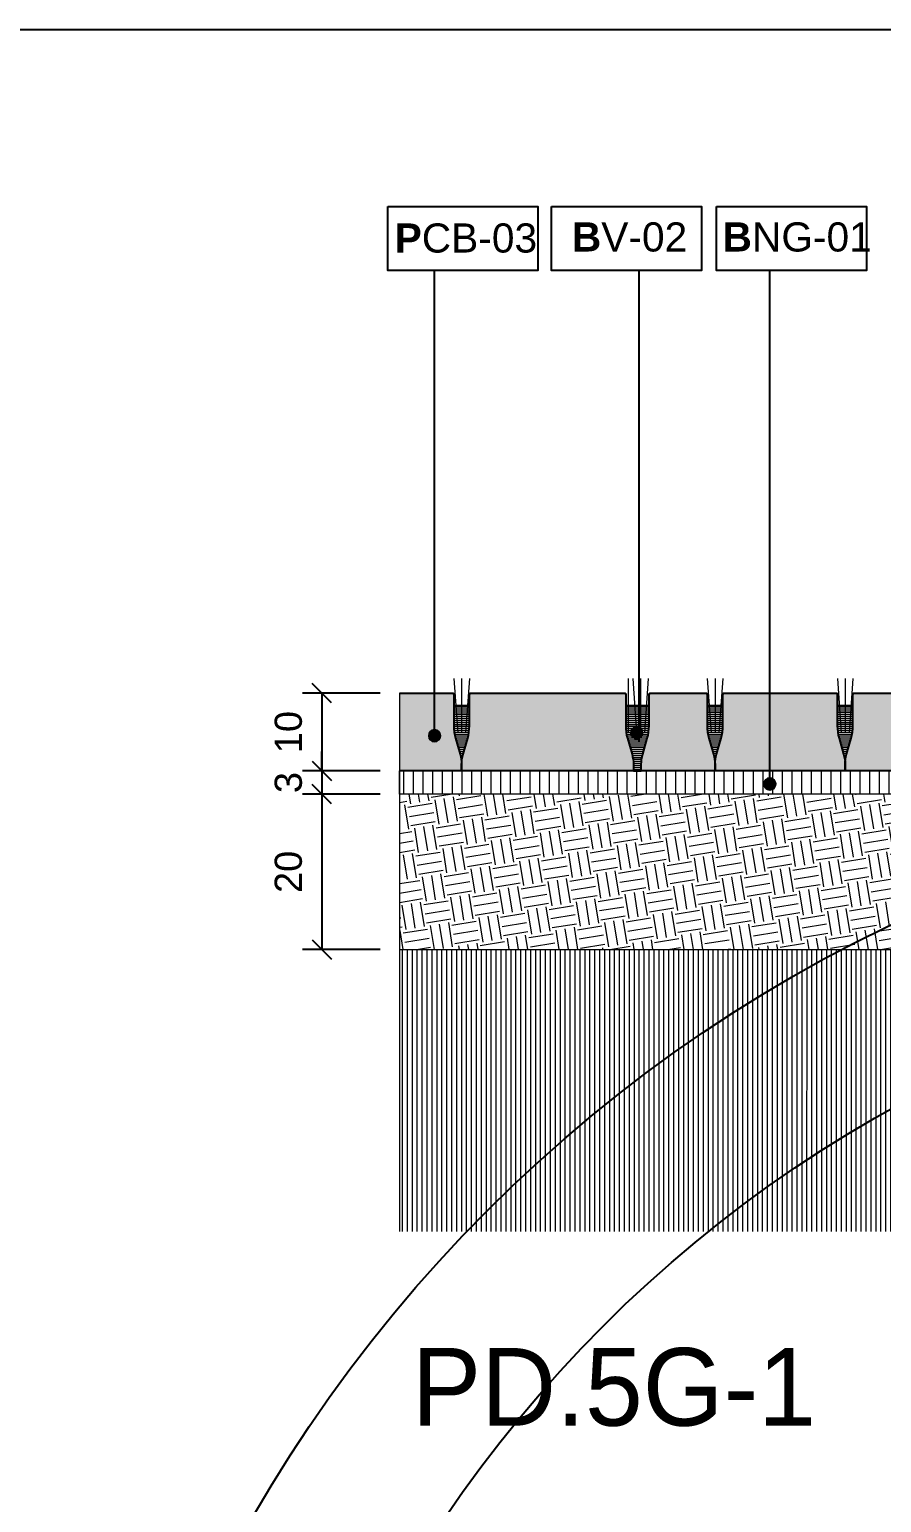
# Model space of a CAD drawing. Header units: metres. Extents: x -325 to 301, y -147 to 149.
# Drawn here: x 62.501 to 63.598, y 61.561 to 63.457 of the extents above; entities that cross this region are included whole.
import ezdxf

# ---------------------------------------------------------------- set-up
doc = ezdxf.new("R2010")
doc.units = ezdxf.units.M
doc.layers.get('Defpoints').update_dxf_attribs({"lineweight": 13})
doc.layers.add('-aux', color=50, linetype='Continuous', plot=False)
doc.layers.add('-AUX-TWQ', color=1, linetype='Continuous', plot=False)
doc.layers.add('0-TX-1_25', color=7, linetype='Continuous', true_color=0x3f4f7f)
for name, color, linetype, lineweight, true_color in [('03-TR-Paviment_05_Open Joint Precast Pavements', 7, 'Continuous', 5, 0xb3b3b3), ('3- TR terra vegetal', 7, 'Continuous', 0, 0xbea68e), ('3-TR sorra granitica', 7, 'Continuous', 0, 0xf2dac9)]:
    doc.layers.add(name, color=color, linetype=linetype, lineweight=lineweight, true_color=true_color)
for name, color, linetype, lineweight in [('1-CM', 7, 'Continuous', 0), ('1-L-GESPA', 64, 'Continuous', 0), ('2-L-secció', 1, 'Continuous', 0), ('3-TR Seleccionat', 44, 'Continuous', 0), ('3-TR Tot-u', 37, 'Continuous', 0)]:
    doc.layers.add(name, color=color, linetype=linetype, lineweight=lineweight)
for name, color, linetype in [('1-L- kodolé', 7, 'Continuous'), ('A-KEYPLAN_HATCH', 7, 'Continuous'), ('A_TEXT_2', 7, 'Continuous')]:
    doc.layers.add(name, color=color, linetype=linetype)
doc.styles.get("Standard").update_dxf_attribs({"font": 'arial.ttf'})
doc.styles.add('x-llegenda materials$0$ENGRAVERS', font='TT0586M.TTF')
doc.dimstyles.new('ISO-25', dxfattribs={"dimtxt": 0.1, "dimasz": 0.1, "dimexe": 0.1, "dimexo": 0.1, "dimgap": 0.1, "dimtad": 1, "dimdec": 0, "dimlfac": 100, "dimzin": 9, "dimtxsty": 'Standard', "dimblk": 'OBLIQUE', "dimcen": 0.1, "dimadec": 0, "dimazin": 0, "dimtfac": 1, "dimtdec": 0, "dimtmove": 0, "dimatfit": 3, "dimldrblk": 'OBLIQUE', "dimfxl": 1, "dimarcsym": 0})
pattern_1 = [(2.097824849856748e-08, (115.412146921304, 38.76471698010411), (-9.1534939350435e-13, 0.002499999999999997), [])]
pattern_2 = [(2.097824849856748e-08, (73.62013766405813, 56.35226674942371), (-9.1534939350435e-13, 0.002499999999999997), [])]

# ---------------------------------------------------------------- blocks, each defined once
blk = doc.blocks.new('_Oblique')
at = {"color": 0, "lineweight": -2}
blk.add_line((-0.499999999995058, -0.4999999998130015), (0.500000000028669, 0.500000000163238), dxfattribs=at)
blk = doc.blocks.new('*D1198')
at = {"layer": '0-TX-1_25', "color": 0, "lineweight": -2, "transparency": 16777216}
for p, q in [((22.69626158234607, 61.75895126369822), (22.60932231856551, 61.75895126369822)), ((22.63432231856551, 61.75895126369822), (22.63432231856551, 61.60895131073281)), ((22.73432231856551, 61.60895131073281), (22.60932231856551, 61.60895131073281))]:
    blk.add_line(p, q, dxfattribs=at)
at = {"layer": 'Defpoints', "color": 0, "transparency": 16777216}
for p in [(22.72126158234607, 61.75895126369822), (22.63432231856551, 61.60895131073281), (66.3645737553828, 61.60895131073282)]:
    blk.add_point(p, dxfattribs=at)
at = {"layer": '0-TX-1_25', "color": 0, "lineweight": -2, "transparency": 16777216, "xscale": 0.025, "yscale": 0.025, "zscale": 0.025}
for p, rotation in [((22.63432231856551, 61.75895126369822), 90), ((22.63432231856551, 61.60895131073281), 270)]:
    blk.add_blockref('_Oblique', p, dxfattribs=dict(at, rotation=rotation))
at = {"layer": '0-TX-1_25', "color": 0, "transparency": 16777216, "insert": (22.59145226399526, 61.68395128721549), "char_height": 0.035, "attachment_point": 5, "rotation": 90}
blk.add_mtext('15', dxfattribs=at)
blk = doc.blocks.new('hatch keyplan 2')
at = {"layer": 'A-KEYPLAN_HATCH'}
blk.add_lwpolyline([(0, 0.005476596624248486), (0.012874798693294, 0.005476596623793739), (0.012874798693294, -2.273736754432321e-13), (0, 0)], close=True, dxfattribs=at)
blk = doc.blocks.new('hatch keyplan')
at = {"layer": 'A-KEYPLAN_HATCH'}
blk.add_blockref('hatch keyplan 2', (1.430579833341536, 0.8521467901477053), dxfattribs=at)
blk = doc.blocks.new('PCB04')
at = {"layer": 'A-KEYPLAN_HATCH'}
blk.add_blockref('hatch keyplan', (-1.429579833357655, -0.8521467901535917), dxfattribs=at)
at = {"layer": 'A_TEXT_2', "insert": (0.0002022691850249725, 0.004032374428489138), "char_height": 0.0025, "attachment_point": 1}
blk.add_mtext_dynamic_manual_height_columns('\\pi0.00137;{\\fArial|b1|i0|c0|p34;P}CB-03', width=0.01456192034901793, gutter_width=0.015, heights=[0], dxfattribs=at)
blk = doc.blocks.new('B-NS01')
at = {"layer": 'A-KEYPLAN_HATCH'}
blk.add_blockref('hatch keyplan', (-1.430579833341388, -0.8521467901477053), dxfattribs=at)
at = {"layer": 'A_TEXT_2', "insert": (-0.0007977307983125792, 0.004122186061006561), "char_height": 0.0025, "attachment_point": 1}
blk.add_mtext_dynamic_manual_height_columns('\\pi0.00133;{\\fArial|b1|i0|c0|p34;B}NG-01', width=0.01456192034901793, gutter_width=0.015, heights=[0], dxfattribs=at)
blk = doc.blocks.new('B-V02')
at = {"layer": 'A-KEYPLAN_HATCH'}
blk.add_blockref('hatch keyplan', (-1.430579833341536, -0.8521467901477053), dxfattribs=at)
at = {"layer": 'A_TEXT_2', "insert": (-0.000797730798460905, 0.004122186061006561), "char_height": 0.0025, "attachment_point": 1}
blk.add_mtext_dynamic_manual_height_columns('\\pi0.00255;{\\fArial|b1|i0|c0|p34;B}V-02', width=0.01456192034901793, gutter_width=0.015, heights=[0], dxfattribs=at)
blk = doc.blocks.new('POINT')
at = {"layer": '0-TX-1_25'}
h = blk.add_hatch(dxfattribs=at)
h.set_pattern_fill('ANGLE', color=256)
h.set_pattern_definition([(0, (-83.74681484067048, -12.72584030761209), (0, 6.985), [5.08, -1.905]), (90, (-83.74681484067048, -12.72584030761209), (-6.985, 4.277078946022131e-16), [5.08, -1.905])])
edge = h.paths.add_edge_path()
edge.add_arc((0, 0), 0.0075, 0, 360)
h = blk.add_hatch(color=256, dxfattribs=at)
h.dxf.hatch_style = 1
edge = h.paths.add_edge_path()
edge.add_arc((0, 0), 0.0075, 0, 360)
blk.add_circle((0, 0), 0.0075, dxfattribs=at)
blk = doc.blocks.new('*D1222')
at = {"layer": '0-TX-1_25', "color": 0, "lineweight": -2, "transparency": 16777216}
for p, q in [((62.95275350951677, 62.60227022424009), (62.85275351044855, 62.60227022424009)), ((62.87775351044855, 62.60227022424009), (62.87775351044855, 62.50227046577334)), ((62.9527535104481, 62.50227046577334), (62.85275351044855, 62.50227046577334))]:
    blk.add_line(p, q, dxfattribs=at)
at = {"layer": 'Defpoints', "color": 0, "transparency": 16777216}
for p in [(62.97775350951677, 62.60227022424009), (62.87775351044855, 62.50227046577334), (62.9777535104481, 62.50227046577334)]:
    blk.add_point(p, dxfattribs=at)
at = {"layer": '0-TX-1_25', "color": 0, "lineweight": -2, "transparency": 16777216, "xscale": 0.025, "yscale": 0.025, "zscale": 0.025}
for p, rotation in [((62.87775351044855, 62.60227022424009), 90), ((62.87775351044855, 62.50227046577334), 270)]:
    blk.add_blockref('_Oblique', p, dxfattribs=dict(at, rotation=rotation))
at = {"layer": '0-TX-1_25', "color": 0, "transparency": 16777216, "insert": (62.8348834558783, 62.55227034500668), "char_height": 0.035, "attachment_point": 5, "rotation": 90}
blk.add_mtext('10', dxfattribs=at)
blk = doc.blocks.new('*D1223')
at = {"layer": '0-TX-1_25', "color": 0, "lineweight": -2, "transparency": 16777216}
for p, q in [((62.8777535104482, 62.50227022402201), (62.8777535104482, 62.527270224022)), ((62.95275350951677, 62.50227022402201), (62.8527535104482, 62.50227022402201)), ((62.8777535104482, 62.50227022402201), (62.8777535104482, 62.47227042686268)), ((62.95275350951677, 62.47227042686268), (62.8527535104482, 62.47227042686268)), ((62.8777535104482, 62.47227042686268), (62.8777535104482, 62.44727042686268))]:
    blk.add_line(p, q, dxfattribs=at)
at = {"layer": 'Defpoints', "color": 0, "transparency": 16777216}
for p in [(62.97775350951677, 62.50227022402201), (62.8777535104482, 62.47227042686268), (62.97775350951677, 62.47227042686268)]:
    blk.add_point(p, dxfattribs=at)
at = {"layer": '0-TX-1_25', "color": 0, "lineweight": -2, "transparency": 16777216, "xscale": 0.025, "yscale": 0.025, "zscale": 0.025}
for p, rotation in [((62.8777535104482, 62.50227022402201), 270), ((62.8777535104482, 62.47227042686268), 90)]:
    blk.add_blockref('_Oblique', p, dxfattribs=dict(at, rotation=rotation))
at = {"layer": '0-TX-1_25', "color": 0, "transparency": 16777216, "insert": (62.83487151863375, 62.4872703254423), "char_height": 0.035, "attachment_point": 5, "rotation": 90}
blk.add_mtext('3', dxfattribs=at)
blk = doc.blocks.new('*D1224')
at = {"layer": '0-TX-1_25', "color": 0, "lineweight": -2, "transparency": 16777216}
for p, q in [((62.95275350951677, 62.47227042686268), (62.85275351044861, 62.47227042686268)), ((62.87775351044861, 62.47227042686268), (62.87775351044861, 62.27227042686268)), ((62.95275350951677, 62.27227042686268), (62.85275351044861, 62.27227042686268))]:
    blk.add_line(p, q, dxfattribs=at)
at = {"layer": 'Defpoints', "color": 0, "transparency": 16777216}
for p in [(62.97775350951677, 62.47227042686268), (62.87775351044861, 62.27227042686268), (62.97775350951677, 62.27227042686268)]:
    blk.add_point(p, dxfattribs=at)
at = {"layer": '0-TX-1_25', "color": 0, "lineweight": -2, "transparency": 16777216, "xscale": 0.025, "yscale": 0.025, "zscale": 0.025}
for p, rotation in [((62.87775351044861, 62.47227042686268), 90), ((62.87775351044861, 62.27227042686268), 270)]:
    blk.add_blockref('_Oblique', p, dxfattribs=dict(at, rotation=rotation))
at = {"layer": '0-TX-1_25', "color": 0, "transparency": 16777216, "insert": (62.83488345587836, 62.37227042686265), "char_height": 0.035, "attachment_point": 5, "rotation": 90}
blk.add_mtext('20', dxfattribs=at)

msp = doc.modelspace()

# ---------------------------------------------------------------- hatches: boundary and pattern name
at = {"layer": '03-TR-Paviment_05_Open Joint Precast Pavements'}
h = msp.add_hatch(color=256, dxfattribs=at)
h.dxf.hatch_style = 1
edge = h.paths.add_edge_path()
edge.add_line((62.97775350951675, 62.60227025006783), (62.97775350951675, 62.50227024994958))
edge.add_line((62.97775350951675, 62.50227024994958), (63.05780429321426, 62.50227025017213))
edge.add_line((63.05780429321426, 62.50227025017213), (63.0578042927486, 62.51046602713015))
edge.add_arc((63.00938673964689, 62.51046602635952), 0.0484175531017139, 9.119427599320053e-07, 15.9990200382554)
edge.add_line((63.05592890710655, 62.52381091663685), (63.04998226764697, 62.54455065639761))
edge.add_arc((63.10491344106291, 62.5603009007763), 0.05714458864004259, 180.0000014787794, 195.9990206052349, ccw=False)
edge.add_line((63.04776885242286, 62.56030089926045), (63.04776885288852, 62.60142617678341))
edge.add_line((63.04776885288852, 62.60142617678341), (63.04697164728391, 62.60142617212679))
edge.add_line((63.04697164728391, 62.60142617212679), (63.04697164821523, 62.60227025073092))
edge.add_line((63.04697164821523, 62.60227025073092), (62.97775350951675, 62.60227025006783))
h = msp.add_hatch(color=256, dxfattribs=at)
h.dxf.hatch_style = 1
edge = h.paths.add_edge_path()
edge.add_line((63.05780429414558, 62.502270232477), (63.0578042927486, 62.51046601129767))
edge.add_arc((63.10622185082042, 62.51046601122555), 0.04841755807181869, 164.000980788274, 179.9999999146638, ccw=False)
edge.add_line((63.05967967839065, 62.52381090220135), (63.06562631924722, 62.54455063730549))
edge.add_arc((63.01069514205142, 62.56030087883636), 0.05714459148857364, 344.0009831430112, 360.000002269294)
edge.add_line((63.06783973354, 62.56030088109966), (63.06783973354, 62.60142615536299))
edge.add_line((63.06783973354, 62.60142615536299), (63.06863693914461, 62.60142615582865))
edge.add_line((63.06863693914461, 62.60142615582865), (63.06863693914461, 62.6022702330358))
edge.add_line((63.06863693914461, 62.6022702330358), (63.2682083884542, 62.60227023350146))
edge.add_line((63.2682083884542, 62.60227023350146), (63.26820838798854, 62.60142615536299))
edge.add_line((63.26820838798854, 62.60142615536299), (63.26900559312749, 62.60142615862262))
edge.add_line((63.26900559312749, 62.60142615862262), (63.26900559405881, 62.56030088249665))
edge.add_arc((63.32615018365777, 62.56030087880939), 0.05714458959896274, 179.9999963029895, 195.9990154292726)
edge.add_line((63.27121900788593, 62.54455063916814), (63.27716564827683, 62.52381089987304))
edge.add_arc((63.23062348200852, 62.51046601314213), 0.04841755097904635, -2.733726319092966e-06, 15.999016392661986, ccw=False)
edge.add_line((63.27904103298756, 62.510466010832), (63.27904103345323, 62.502270232477))
edge.add_line((63.27904103345323, 62.502270232477), (63.05780429414558, 62.502270232477))
h = msp.add_hatch(color=256, dxfattribs=at)
h.dxf.hatch_style = 1
edge = h.paths.add_edge_path()
edge.add_line((63.28904103276405, 62.50227024225589), (63.28904103276405, 62.51046602154221))
edge.add_arc((63.33745859461509, 62.5104660186222), 0.04841756185103927, 164.000977418164, 179.9999965445534, ccw=False)
edge.add_line((63.29091641933742, 62.52381091337722), (63.29686305926266, 62.5445506480157))
edge.add_arc((63.24193188538043, 62.56030088908091), 0.05714458817501446, 344.0009826761176, 360.0000018024008)
edge.add_line((63.29907647355544, 62.56030089087855), (63.29907647402111, 62.6014261660732))
edge.add_line((63.29907647402111, 62.6014261660732), (63.29987367916006, 62.60142616747018))
edge.add_line((63.29987367916006, 62.60142616747018), (63.2998736786944, 62.60227024234902))
edge.add_line((63.2998736786944, 62.60227024234902), (63.37317147313702, 62.60227024281468))
edge.add_line((63.37317147313702, 62.60227024281468), (63.37317147313702, 62.60142616560753))
edge.add_line((63.37317147313702, 62.60142616560753), (63.37396867874163, 62.6014261684015))
edge.add_line((63.37396867874163, 62.6014261684015), (63.37396867920729, 62.5603008927412))
edge.add_arc((63.43111327235265, 62.56030089024506), 0.05714459314535252, 179.9999974972594, 195.9990166235421)
edge.add_line((63.37618209350008, 62.54455064848136), (63.38212873342532, 62.52381090965193))
edge.add_arc((63.33558656218666, 62.51046602222252), 0.04841755594938513, -3.560298978300125e-06, 15.999015566088815, ccw=False)
edge.add_line((63.38400411813605, 62.51046601921391), (63.38400411813605, 62.50227024179023))
edge.add_line((63.38400411813605, 62.50227024179023), (63.28904103276405, 62.50227024225589))
h = msp.add_hatch(color=256, dxfattribs=at)
h.dxf.hatch_style = 1
edge = h.paths.add_edge_path()
edge.add_line((63.38400411813605, 62.50227024970647), (63.38400411860171, 62.51046602852713))
edge.add_arc((63.43242167786465, 62.51046603200141), 0.04841755926293713, 164.0009849849576, 180.0000041113473, ccw=False)
edge.add_line((63.38587950331244, 62.52381091989648), (63.39182614370334, 62.54455065500062))
edge.add_arc((63.33689496674038, 62.56030089818827), 0.05714459172140441, 344.0009814818482, 360.0000006081311)
edge.add_line((63.39403955846178, 62.56030089879479), (63.39403955892745, 62.60142617305812))
edge.add_line((63.39403955892745, 62.60142617305812), (63.3948367640664, 62.60142617352378))
edge.add_line((63.3948367640664, 62.60142617352378), (63.3948367640664, 62.60227024933394))
edge.add_line((63.3948367640664, 62.60227024933394), (63.54066263533282, 62.60227025073092))
edge.add_line((63.54066263533282, 62.60227025073092), (63.5406626344015, 62.60142617212679))
edge.add_line((63.5406626344015, 62.60142617212679), (63.54145984000611, 62.60142617678341))
edge.add_line((63.54145984000611, 62.60142617678341), (63.54145983954045, 62.56030089926045))
edge.add_arc((63.59860442818113, 62.56030090077637), 0.05714458864067497, 180.0000015199253, 195.9990206462084)
edge.add_line((63.54367325476456, 62.5445506563976), (63.54961989422414, 62.52381091663685))
edge.add_arc((63.5030777267647, 62.51046602635954), 0.0484175531014875, 9.119091828324599e-07, 15.999020038297317, ccw=False)
edge.add_line((63.55149527986619, 62.51046602713015), (63.55149528033185, 62.50227025017213))
edge.add_line((63.55149528033185, 62.50227025017213), (63.38400411813605, 62.50227024970647))
h = msp.add_hatch(color=256, dxfattribs=at)
h.dxf.hatch_style = 1
edge = h.paths.add_edge_path()
edge.add_line((63.55149528033185, 62.50227025017213), (63.55149527893487, 62.51046602852713))
edge.add_arc((63.59991284220985, 62.51046602749673), 0.04841756327498815, 164.000979654268, 179.9999987806572, ccw=False)
edge.add_line((63.55337066504258, 62.5238109208278), (63.55931730589914, 62.54455065593194))
edge.add_arc((63.50438613367368, 62.56030089676432), 0.05714458651824171, 344.0009824426729, 360.0000015689542)
edge.add_line((63.56153072019193, 62.56030089832913), (63.56153072065759, 62.60142617259245))
edge.add_line((63.56153072065759, 62.60142617259245), (63.56232792579654, 62.60142617352378))
edge.add_line((63.56232792579654, 62.60142617352378), (63.56232792486522, 62.60227024933394))
edge.add_line((63.56232792486522, 62.60227024933394), (63.6356257197735, 62.6022702497996))
edge.add_line((63.6356257197735, 62.6022702497996), (63.6356257197735, 62.60142617166113))
edge.add_line((63.6356257197735, 62.60142617166113), (63.63642292584377, 62.60142617631774))
edge.add_line((63.63642292584377, 62.60142617631774), (63.63642292491245, 62.56030089879479))
edge.add_arc((63.69356751308747, 62.56030089699715), 0.05714458817501369, 179.9999981975992, 195.9990173238823)
edge.add_line((63.63863633920523, 62.54455065593194), (63.64458297913048, 62.52381091663685))
edge.add_arc((63.59804081332782, 62.51046602659238), 0.04841755144470793, 1.187433497307211e-06, 15.999020313821802, ccw=False)
edge.add_line((63.64645836477253, 62.51046602759581), (63.64645836384121, 62.50227024924081))
edge.add_line((63.64645836384121, 62.50227024924081), (63.55149528033185, 62.50227025017213))
at = {"layer": '3- TR terra vegetal'}
h = msp.add_hatch(dxfattribs=at)
h.set_pattern_fill('_USER', color=256, scale=0.002499999999999998, angle=-35.64647221588461, style=0, pattern_type=0)
h.set_pattern_definition(pattern_1)
edge = h.paths.add_edge_path()
edge.add_line((63.05780429135162, 62.50226675491851), (63.05780429135162, 62.51046253280785))
edge.add_arc((63.10622184587788, 62.51046253392674), 0.0484175545262673, 164.0009821979489, 180.0000013240605, ccw=False)
edge.add_line((63.05967967652801, 62.52380742278021), (63.06562631552192, 62.54454716160964))
edge.add_arc((63.01069514021552, 62.56029740456449), 0.05714459006485122, 344.0009812484369, 360.000000374656)
edge.add_line((63.06783973028037, 62.56029740493815), (63.06783973074603, 62.5858600126214))
edge.add_line((63.06783973074603, 62.5858600126214), (63.04776885242286, 62.58586001122441))
edge.add_line((63.04776885242286, 62.58586001122441), (63.04776885242286, 62.56029740307551))
edge.add_arc((63.10491344414417, 62.56029740246897), 0.05714459172130405, 179.9999993918547, 195.9990185181656)
edge.add_line((63.04998226718131, 62.54454715928134), (63.05592890757221, 62.52380742231455))
edge.add_arc((63.00938674650653, 62.51046253462528), 0.04841754624207022, 5.351057552616112e-08, 15.999019179722382, ccw=False)
edge.add_line((63.0578042927486, 62.51046253467049), (63.05780429228294, 62.50226675445285))
h = msp.add_hatch(dxfattribs=at)
h.set_pattern_fill('_USER', color=256, scale=0.002499999999999998, angle=-35.64647221588461, style=0, pattern_type=0)
h.set_pattern_definition(pattern_1)
edge = h.paths.add_edge_path()
edge.add_line((63.27904103298756, 62.50226675491851), (63.28904103136706, 62.50226675445285))
edge.add_line((63.28904103136706, 62.50226675445285), (63.28904103183272, 62.51046253373917))
edge.add_arc((63.33745858470221, 62.51046253462523), 0.04841755286948769, 164.0009819224244, 180.0000010485361, ccw=False)
edge.add_line((63.29091641700911, 62.52380742324587), (63.29686305553737, 62.54454716160964))
edge.add_arc((63.2419318852013, 62.560297403866), 0.05714458509451932, 344.0009805480983, 359.999999674316)
edge.add_line((63.29907647029582, 62.56029740354117), (63.29907647029582, 62.58586001215573))
edge.add_line((63.29907647029582, 62.58586001215573), (63.26900559219617, 62.58586001075875))
edge.add_line((63.26900559219617, 62.58586001075875), (63.26900559312749, 62.56029740307551))
edge.add_arc((63.32615018484879, 62.56029740246897), 0.05714459172130405, 179.9999993918547, 195.9990185181656)
edge.add_line((63.27121900788593, 62.54454715928134), (63.27716564827683, 62.52380742231455))
edge.add_arc((63.23062348366477, 62.51046253581639), 0.04841754932279178, -2.458117990045139e-06, 15.999016668095692, ccw=False)
edge.add_line((63.27904103298756, 62.51046253373917), (63.27904103298756, 62.50226675491851))
edge.add_line((63.27904103298756, 62.50226675491851), (63.28904103136706, 62.50226675445285))
h = msp.add_hatch(dxfattribs=at)
h.set_pattern_fill('_USER', color=256, scale=0.002499999999999998, angle=-35.64647221588461, style=0, pattern_type=0)
h.set_pattern_definition(pattern_2)
edge = h.paths.add_edge_path()
edge.add_line((63.38400411673906, 62.50226675305586), (63.38400411673906, 62.5104625309452))
edge.add_arc((63.43242167292211, 62.51046253229693), 0.0484175561830469, 164.0009824734733, 180.0000015995847, ccw=False)
edge.add_line((63.38587950191545, 62.52380742138322), (63.39182614090937, 62.544547159747))
edge.add_arc((63.33689496417902, 62.56029740459145), 0.05714459195446162, 344.0009798207207, 359.9999989469396)
edge.add_line((63.39403955613348, 62.56029740354117), (63.39403955520216, 62.58586001215573))
edge.add_line((63.39403955520216, 62.58586001215573), (63.37396867641333, 62.58586001075875))
edge.add_line((63.37396867641333, 62.58586001075875), (63.37396867734465, 62.56029740214419))
edge.add_arc((63.43111327072273, 62.56029740130482), 0.05714459337808365, 179.9999991584081, 195.9990182847188)
edge.add_line((63.37618209210309, 62.54454715788435), (63.38212873202833, 62.52380741998624))
edge.add_arc((63.33558657474187, 62.51046252944907), 0.04841754339417282, 4.525719873527123e-06, 15.99902365193202, ccw=False)
edge.add_line((63.38400411813605, 62.51046253327351), (63.38400411767039, 62.50226675212454))
h = msp.add_hatch(dxfattribs=at)
h.set_pattern_fill('_USER', color=256, scale=0.002499999999999998, angle=-35.64647221588461, style=0, pattern_type=0)
h.set_pattern_definition(pattern_2)
edge = h.paths.add_edge_path()
edge.add_line((63.55149527707222, 62.50226675212454), (63.55149527893487, 62.51046253047954))
edge.add_arc((63.59991283535074, 62.51046253017449), 0.04841755641587753, 164.0009805128936, 179.999999639005, ccw=False)
edge.add_line((63.55337066457692, 62.52380742091756), (63.55931730357084, 62.544547159747))
edge.add_arc((63.50438612922272, 62.56029739749867), 0.05714458770957945, 344.0009859984792, 360.0000051246985)
edge.add_line((63.5615307169323, 62.56029740260985), (63.5615307169323, 62.58586001308706))
edge.add_line((63.5615307169323, 62.58586001308706), (63.54145983860913, 62.58586001215573))
edge.add_line((63.54145983860913, 62.58586001215573), (63.54145983954045, 62.56029740121286))
edge.add_arc((63.59860442818103, 62.56029740272876), 0.0571445886405755, 180.000001519911, 195.9990206462222)
edge.add_line((63.54367325476456, 62.54454715835001), (63.54961989375848, 62.52380742091756))
edge.add_arc((63.50307773007773, 62.51046252779229), 0.04841755025411518, 5.384201813285472e-06, 15.999024510415609, ccw=False)
edge.add_line((63.55149528033185, 62.51046253234219), (63.5514952784692, 62.50226675072756))
at = {"layer": '3-TR Seleccionat'}
h = msp.add_hatch(dxfattribs=at)
h.set_pattern_fill('ANSI31', color=256, scale=0.002, angle=225, style=0)
h.set_pattern_definition([(270, (441140.6111021997, -650774.4941632827), (-0.00635, -1.734723475976807e-18), [])])
h.paths.add_polyline_path([(62.97775350951675, 62.27227042686265), (62.97775351137706, 61.90941711434738), (65.81314759709026, 61.90941711388172), (65.81314759718781, 62.12227037463686), (64.65611843249023, 62.12227024611921), (64.61192386651085, 62.27227042686302)])
at = {"layer": '3-TR sorra granitica'}
h = msp.add_hatch(dxfattribs=at)
h.set_pattern_fill('LINE', color=256, scale=0.09999999999999998, angle=54.35352778411538, style=0)
h.set_pattern_definition([(90.0000000228635, (86.83336470652081, 270.6579188164889), (-0.0125, -4.988090669677536e-12), [])])
h.paths.add_polyline_path([(64.24314761602405, 62.47227042453434), (62.97775351091373, 62.47227046458121), (62.97775351044807, 62.50227046577331), (64.24314761509272, 62.50227042479511)])
at = {"layer": '3-TR Tot-u'}
h = msp.add_hatch(dxfattribs=at)
h.set_pattern_fill('EARTH', color=256, scale=0.005, angle=-80.8247561036608, style=0)
h.set_pattern_definition([(279.1752438963392, (-123.8014525341938, 21.83635813059375), (0.03640645211205976, -0.02628108149624554), [0.03175, -0.03175]), (279.1752438963392, (-123.7896986216422, 21.83825663758422), (0.03640645211205976, -0.02628108149624554), [0.03175, -0.03175]), (279.1752438963392, (-123.7779447090906, 21.84015514457468), (0.03640645211205976, -0.02628108149624554), [0.03175, -0.03175]), (9.175243896339197, (-123.7733939025766, 21.83687000938765), (0.02628108149624554, 0.03640645211205976), [0.03175, -0.03175]), (9.175243896339197, (-123.7714953955862, 21.82511609683609), (0.02628108149624554, 0.03640645211205976), [0.03175, -0.03175]), (9.175243896339197, (-123.7695968885957, 21.81336218428454), (0.02628108149624554, 0.03640645211205976), [0.03175, -0.03175])])
h.paths.add_polyline_path([(62.97775350905108, 62.27227042732831), (64.17437135931316, 62.27227042686265), (64.21278786432914, 62.4045229802139), (64.23228605494239, 62.47227046933576), (62.97775351091373, 62.47227042686265)])

# ---------------------------------------------------------------- linework, layer by layer
at = {"layer": '-aux'}
msp.add_lwpolyline([(12.23447743480324, 63.4566912249669), (142.2344774348032, 63.4566912249669)], dxfattribs=at)
for points in [[(63.05780429228294, 62.50226675445285), (63.05780429135162, 62.50226675491851), (63.05780429135162, 62.51046253280785, -0.06992251114754273), (63.05967967652801, 62.52380742278021), (63.06562631552192, 62.54454716160964, 0.06992251114800961), (63.06783973028037, 62.56029740493815), (63.06783973074603, 62.5858600126214), (63.04776885242286, 62.58586001122441), (63.04776885242286, 62.56029740307551, 0.0699225111484148), (63.04998226718131, 62.54454715928134), (63.05592890757221, 62.52380742231455, -0.06992251114798485), (63.0578042927486, 62.51046253467049), (63.05780429228294, 62.50226675445285), (63.05780429135162, 62.50226675491851)], [(63.27904103298756, 62.50226675491851), (63.28904103136706, 62.50226675445285), (63.28904103183272, 62.51046253373917, -0.06992251114754273), (63.29091641700911, 62.52380742324587), (63.29686305553737, 62.54454716160964, 0.06992251114800961), (63.29907647029582, 62.56029740354117), (63.29907647029582, 62.58586001215573), (63.26900559219617, 62.58586001075875), (63.26900559312749, 62.56029740307551, 0.0699225111484148), (63.27121900788593, 62.54454715928134), (63.27716564827683, 62.52380742231455, -0.06992251114798485), (63.27904103298756, 62.51046253373917), (63.27904103298756, 62.50226675491851), (63.28904103136706, 62.50226675445285)], [(63.38400411767039, 62.50226675212454), (63.38400411673906, 62.50226675305586), (63.38400411673906, 62.5104625309452, -0.06992251114754273), (63.38587950191545, 62.52380742138322), (63.39182614090937, 62.544547159747, 0.06992251114800961), (63.39403955613348, 62.56029740354117), (63.39403955520216, 62.58586001215573), (63.37396867641333, 62.58586001075875), (63.37396867734465, 62.56029740214419, 0.0699225111484148), (63.37618209210309, 62.54454715788435), (63.38212873202833, 62.52380741998624, -0.06992251114798485), (63.38400411813605, 62.51046253327351), (63.38400411767039, 62.50226675212454), (63.38400411673906, 62.50226675305586)], [(63.5514952784692, 62.50226675072756), (63.55149527707222, 62.50226675212454), (63.55149527893487, 62.51046253047954, -0.06992251114754273), (63.55337066457692, 62.52380742091756), (63.55931730357084, 62.544547159747, 0.06992251114800961), (63.5615307169323, 62.56029740260985), (63.5615307169323, 62.58586001308706), (63.54145983860913, 62.58586001215573), (63.54145983954045, 62.56029740121286, 0.0699225111484148), (63.54367325476456, 62.54454715835001), (63.54961989375848, 62.52380742091756, -0.06992251114798485), (63.55149528033185, 62.51046253234219), (63.5514952784692, 62.50226675072756), (63.55149527707222, 62.50226675212454)]]:
    msp.add_lwpolyline(points, format="xyb", dxfattribs=at)
at = {"layer": '-AUX-TWQ'}
for radius in [1.879437642600315, 1.668892107557383]:
    msp.add_circle((64.41996893360249, 60.60758999764829), radius, dxfattribs=at)
at = {"layer": '0-TX-1_25'}
for points in [[(63.02288404729548, 62.54755143453286), (63.0228840472955, 63.14653293287229)], [(63.28624560319167, 62.53942567756616), (63.28624560319167, 63.14653293287229)], [(63.45465366616926, 62.48548343222922), (63.45465366616927, 63.14653293287229)]]:
    msp.add_lwpolyline(points, dxfattribs=at)
at = {"layer": '1-CM'}
for p, q in [((64.23228605494239, 62.47227046933576), (62.97775351091373, 62.47227042686265)), ((62.97775350951675, 62.27227042686265), (64.61192386651096, 62.27227042686265))]:
    msp.add_line(p, q, dxfattribs=at)
msp.add_lwpolyline([(64.23228603872192, 62.47227042453434), (62.97775351091373, 62.47227046458121), (62.97775351044807, 62.50227046577331), (64.24314761509272, 62.50227042479511)], close=True, dxfattribs=at)
at = {"layer": '1-L- kodolé'}
msp.add_lwpolyline([(62.97775350951675, 62.60227022424007), (63.04697164961222, 62.60227022511955), (63.04697164868089, 62.60142614651542), (63.04776885521683, 62.60142615070637), (63.04776885335419, 62.56030087364908, 0.0699225111482901), (63.04998226764697, 62.54455063125189), (63.05592890803787, 62.52381089149114, -0.06992251114875708), (63.0578042927486, 62.5104660024501), (63.05780429321426, 62.50227022362944), (62.97775350951675, 62.50227022402198)], format="xyb", dxfattribs=at)
for points in [[(63.05780429414558, 62.502270232477), (63.0578042927486, 62.51046601129767, -0.06992251114875708), (63.05967967839065, 62.52381090220135), (63.06562631924722, 62.54455063730549, 0.0699225111482901), (63.06783973354, 62.56030088109966), (63.06783973354, 62.60142615536299), (63.06863693914461, 62.60142615582865), (63.06863693914461, 62.6022702330358), (63.2682083884542, 62.60227023350146), (63.26820838798854, 62.60142615536299), (63.26900559312749, 62.60142615862262), (63.26900559405881, 62.56030088249665, 0.0699225111482901), (63.27121900788593, 62.54455063916814), (63.27716564827683, 62.52381089987304, -0.06992251114875708), (63.27904103298756, 62.510466010832), (63.27904103345323, 62.502270232477)], [(63.28904103276405, 62.50227024225589), (63.28904103276405, 62.51046602154221, -0.06992251114875708), (63.29091641933742, 62.52381091337722), (63.29686305926266, 62.5445506480157, 0.0699225111482901), (63.29907647355544, 62.56030089087855), (63.29907647402111, 62.6014261660732), (63.29987367916006, 62.60142616747018), (63.2998736786944, 62.60227024234902), (63.37317147313702, 62.60227024281468), (63.37317147313702, 62.60142616560753), (63.37396867874163, 62.6014261684015), (63.37396867920729, 62.5603008927412, 0.0699225111482901), (63.37618209350008, 62.54455064848136), (63.38212873342532, 62.52381090965193, -0.06992251114875708), (63.38400411813605, 62.51046601921391), (63.38400411813605, 62.50227024179023)], [(63.38400411813605, 62.50227024970647), (63.38400411860171, 62.51046602852713, -0.06992251114875708), (63.38587950331244, 62.52381091989648), (63.39182614370334, 62.54455065500062, 0.0699225111482901), (63.39403955846178, 62.56030089879479), (63.39403955892745, 62.60142617305812), (63.3948367640664, 62.60142617352378), (63.3948367640664, 62.60227024933394), (63.54066263533282, 62.60227025073092), (63.5406626344015, 62.60142617212679), (63.54145984000611, 62.60142617678341), (63.54145983954045, 62.56030089926045, 0.0699225111482901), (63.54367325476456, 62.5445506563976), (63.54961989422414, 62.52381091663685, -0.06992251114875708), (63.55149527986619, 62.51046602713015), (63.55149528033185, 62.50227025017213)], [(63.55149528033185, 62.50227025017213), (63.55149527893487, 62.51046602852713, -0.06992251114875708), (63.55337066504258, 62.5238109208278), (63.55931730589914, 62.54455065593194, 0.0699225111482901), (63.56153072019193, 62.56030089832913), (63.56153072065759, 62.60142617259245), (63.56232792579654, 62.60142617352378), (63.56232792486522, 62.60227024933394), (63.6356257197735, 62.6022702497996), (63.6356257197735, 62.60142617166113), (63.63642292584377, 62.60142617631774), (63.63642292491245, 62.56030089879479, 0.0699225111482901), (63.63863633920523, 62.54455065593194), (63.64458297913048, 62.52381091663685, -0.06992251114875708), (63.64645836477253, 62.51046602759581), (63.64645836384121, 62.50227024924081)]]:
    msp.add_lwpolyline(points, format="xyb", close=True, dxfattribs=at)
at = {"layer": '1-L-GESPA'}
for points in [[(63.04780429204079, 62.62138360744413), (63.05280428866941, 62.5514617465071)], [(63.05780429181728, 62.62138360465016), (63.05780428995463, 62.55146174976673)], [(63.06780429205942, 62.62138360604715), (63.06280428937721, 62.55146174930107)], [(63.27211632181975, 62.6214226768918), (63.27211631809446, 62.5515008215427)], [(63.27811632233757, 62.62142267735746), (63.28311631896618, 62.55150081595477)], [(63.28811632211405, 62.62142267409783), (63.28811631932008, 62.55150081968006)], [(63.29811632189053, 62.62142267456349), (63.29311631920832, 62.55150081874874)], [(63.37400411696258, 62.62138360558149), (63.37900411312553, 62.55146174511012)], [(63.38400411673906, 62.62138360278752), (63.38400411347943, 62.55146174790409)], [(63.39400411558422, 62.62138360325318), (63.38900411336768, 62.55146174743842)], [(63.54149527869272, 62.62138360604715), (63.54649527532133, 62.55146174557578)], [(63.55149527800354, 62.62138360278752), (63.55149527567524, 62.55146174836975)], [(63.56149527778003, 62.62138360278752), (63.55649527509782, 62.55146174697276)]]:
    msp.add_lwpolyline(points, dxfattribs=at)
at = {"layer": '2-L-secció'}
msp.add_lwpolyline([(62.97775350951675, 62.6022702478585), (62.97775350951675, 61.90941711411455)], dxfattribs=at)

# ---------------------------------------------------------------- block references
at = {"layer": '0-TX-1_25', "xscale": 15, "yscale": 15, "zscale": 15}
for name, p in [('PCB04', (62.9479684137066, 63.14653293296165)), ('B-V02', (63.17345285499908, 63.14653293287348)), ('B-NS01', (63.38574798323629, 63.14653293287351))]:
    msp.add_blockref(name, p, dxfattribs=at)
at = {"layer": '0-TX-1_25', "xscale": -1}
for p in [(63.28311631896618, 62.55150081595477), (63.02288404729548, 62.54755143453286), (63.45465366616926, 62.48548343222922)]:
    msp.add_blockref('POINT', p, dxfattribs=at)

# ---------------------------------------------------------------- texts
at = {"layer": '-aux', "insert": (62.99370946676432, 61.75941711411455), "char_height": 0.1, "width": 19.21009939306024, "attachment_point": 1, "style": 'x-llegenda materials$0$ENGRAVERS'}
msp.add_mtext('PD.5G-1', dxfattribs=at)

# ---------------------------------------------------------------- dimensions: what is measured, and where the dimension line sits
at = {"layer": '0-TX-1_25'}
for base, p1, p2, picture, middle in [((62.87775351044855, 62.50227046577334), (62.97775350951675, 62.60227022424007), (62.97775351044807, 62.50227046577331), '*D1222', (62.8348834558783, 62.55227034500668)), ((62.87775351044861, 62.27227042686268), (62.97775350951675, 62.47227042686265), (62.97775350951675, 62.27227042686265), '*D1224', (62.83488345587836, 62.37227042686265)), ((22.63432231856551, 61.60895131073281), (22.72126158234606, 61.75895126369819), (66.36457375538278, 61.60895131073279), '*D1198', (22.59145226399526, 61.68395128721549))]:
    dim = msp.add_linear_dim(base=base, p1=p1, p2=p2, angle=90, dimstyle='ISO-25', override={"dimtxt": 0.035, "dimasz": 0.025, "dimexe": 0.025, "dimexo": 0.025, "dimgap": 0.025, "dimblk1": 'Oblique', "dimblk2": 'Oblique', "dimsah": 1, "dimfxl": 0.1, "dimfxlon": 1, "dimarcsym": 1}, dxfattribs=at)
    dim.commit()
    dim.dimension.update_dxf_attribs({"geometry": picture, "text_midpoint": middle})
dim = msp.add_linear_dim(base=(62.8777535104482, 62.47227042686268), p1=(62.97775350951675, 62.50227022402198), p2=(62.97775350951675, 62.47227042686265), angle=90, dimstyle='ISO-25', override={"dimtxt": 0.035, "dimasz": 0.025, "dimexe": 0.025, "dimexo": 0.025, "dimgap": 0.025, "dimblk1": 'Oblique', "dimblk2": 'Oblique', "dimsah": 1, "dimfxl": 0.1, "dimfxlon": 1, "dimarcsym": 1}, dxfattribs=at)
dim.commit()
dim.dimension.update_dxf_attribs({"geometry": '*D1223', "text_midpoint": (62.87775351044821, 62.4872703254423), "dimtype": 160})

doc.saveas('drawing.dxf')
